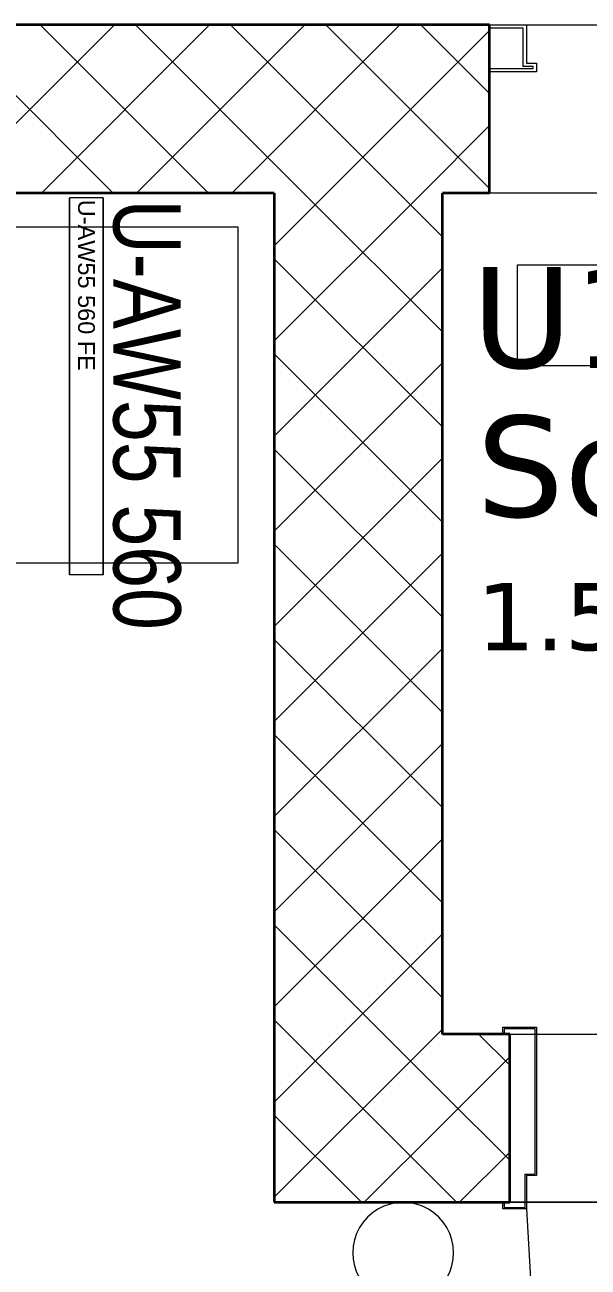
# Model space of a CAD drawing. Extents: x -1067 to 613, y -179 to 712.
# Drawn here: x -627.51 to -610.77, y 382.45 to 419.38 of the extents above; entities that cross this region are included whole.
import ezdxf
from ezdxf.lldxf.tags import DXFTag

# ---------------------------------------------------------------- set-up
doc = ezdxf.new("R2010")
doc.units = 0
doc.layers.get('0').update_dxf_attribs({"lineweight": 13})
for name, color, linetype, lineweight in [('A-AREA-____-IDEN', 7, 'Continuous', 5), ('A-DOOR-____-OTLN', 7, 'Continuous', 9), ('A-DOOR-FRAM-MCUT', 7, 'Continuous', 9), ('A-DOOR-OPNG-OTLN', 7, 'Continuous', 9), ('A-WALL-____-MCUT', 7, 'Continuous', 35), ('A-WALL-____-PATT', 7, 'Continuous', 35), ('I-WALL-____-OTLN', 7, 'Continuous', 9)]:
    doc.layers.add(name, color=color, linetype=linetype, lineweight=lineweight)
for name, color, linetype, lineweight, true_color in [('EL01_WAN_Licht', 7, 'Continuous', 13, 0x0080ff), ('EL01_WAN_Trassen', 40, 'Continuous', 13, 0xffbf00), ('EL01_WAN_Trassen Befestigung', 7, 'Continuous', 13, 0xb2b200)]:
    doc.layers.add(name, color=color, linetype=linetype, lineweight=lineweight, true_color=true_color)
doc.styles.get("Standard").update_dxf_attribs({"font": 'arial.ttf'})
tags = doc.linetypes.add('Grundrissdarstellung Sturz', pattern=[0.25, 0.15, -0.05, 0, -0.05]).pattern_tags.tags
tags[10:11] = [DXFTag(74, 4), DXFTag(75, 0), DXFTag(340, '0'), DXFTag(46, 1.0), DXFTag(50, 0.0), DXFTag(44, 0.0), DXFTag(45, 0.0)]
tags[8:9] = [DXFTag(74, 4), DXFTag(75, 0), DXFTag(340, '0'), DXFTag(46, 1.0), DXFTag(50, 0.0), DXFTag(44, 0.0), DXFTag(45, 0.0)]
tags[6:7] = [DXFTag(74, 4), DXFTag(75, 0), DXFTag(340, '0'), DXFTag(46, 1.0), DXFTag(50, 0.0), DXFTag(44, 0.0), DXFTag(45, 0.0)]
tags[4:5] = [DXFTag(74, 4), DXFTag(75, 0), DXFTag(340, '0'), DXFTag(46, 1.0), DXFTag(50, 0.0), DXFTag(44, 0.0), DXFTag(45, 0.0)]

# ---------------------------------------------------------------- blocks, each defined once
blk = doc.blocks.new('Referenz-A0UNPC4Q6I', base_point=(-1062.181, -175.856))
at = {"layer": 'A-DOOR-____-OTLN', "color": 0, "linetype": 'Grundrissdarstellung Sturz', "ltscale": 0.13}
for p, q in [((-613.097, 389.376), (-596.097, 389.376)), ((-613.097, 384.376), (-596.097, 384.376))]:
    blk.add_line(p, q, dxfattribs=at)
at = {"layer": 'A-DOOR-FRAM-MCUT', "color": 0, "linetype": 'Continuous', "ltscale": 0.13}
for p, q in [((-613.697, 419.376), (-612.597, 419.376)), ((-612.697, 419.276), (-613.697, 419.276)), ((-612.697, 418.136), (-612.697, 419.276)), ((-612.597, 419.376), (-612.597, 418.236)), ((-613.697, 418.076), (-612.397, 418.076)), ((-612.397, 418.136), (-612.697, 418.136)), ((-612.597, 418.236), (-612.297, 418.236)), ((-612.397, 418.076), (-612.397, 418.136)), ((-612.297, 418.236), (-612.297, 417.976)), ((-612.297, 417.976), (-613.697, 417.976)), ((-613.297, 389.576), (-612.297, 389.576)), ((-613.297, 389.376), (-613.297, 389.576)), ((-613.257, 389.536), (-613.257, 389.376)), ((-612.337, 389.536), (-613.257, 389.536)), ((-612.337, 385.216), (-612.337, 389.536)), ((-612.297, 389.576), (-612.297, 385.176)), ((-612.637, 385.216), (-612.337, 385.216)), ((-612.637, 384.216), (-612.637, 385.216)), ((-612.597, 385.176), (-612.597, 384.176)), ((-612.297, 385.176), (-612.597, 385.176)), ((-613.297, 384.176), (-613.297, 384.376)), ((-612.597, 384.176), (-613.297, 384.176)), ((-613.257, 384.376), (-613.257, 384.216)), ((-613.257, 384.216), (-612.637, 384.216))]:
    blk.add_line(p, q, dxfattribs=at)
at = {"layer": 'A-DOOR-OPNG-OTLN', "color": 0, "linetype": 'Continuous', "ltscale": 0.13}
blk.add_line((-612.597, 384.176), (-612.471, 381.936), dxfattribs=at)
at = {"layer": 'A-WALL-____-MCUT', "color": 0, "linetype": 'Continuous', "ltscale": 0.35}
for p, q in [((-613.697, 419.376), (-674.793, 419.376)), ((-613.697, 414.376), (-613.697, 419.376)), ((-620.097, 414.376), (-685.097, 414.376)), ((-620.097, 414.376), (-620.097, 384.376)), ((-615.097, 389.376), (-615.097, 414.376)), ((-613.697, 414.376), (-615.097, 414.376)), ((-613.097, 389.376), (-615.097, 389.376)), ((-613.097, 384.376), (-613.097, 389.376)), ((-620.097, 384.376), (-613.097, 384.376))]:
    blk.add_line(p, q, dxfattribs=at)
at = {"layer": 'A-WALL-____-PATT', "color": 0, "linetype": 'Continuous', "lineweight": 9, "ltscale": 0.13}
for p, q in [((-624.879, 414.376), (-629.879, 419.376)), ((-629.844, 414.376), (-624.844, 419.376)), ((-622.05, 414.376), (-627.05, 419.376)), ((-627.016, 414.376), (-622.016, 419.376)), ((-619.222, 414.376), (-624.222, 419.376)), ((-624.187, 414.376), (-619.187, 419.376)), ((-616.393, 414.376), (-621.393, 419.376)), ((-621.359, 414.376), (-616.359, 419.376)), ((-613.697, 414.508), (-618.565, 419.376)), ((-618.53, 414.376), (-613.697, 419.209)), ((-613.697, 417.336), (-615.737, 419.376)), ((-615.702, 414.376), (-613.697, 416.381)), ((-620.097, 412.809), (-618.53, 414.376)), ((-620.097, 409.981), (-615.702, 414.376)), ((-615.097, 410.251), (-619.222, 414.376)), ((-615.097, 413.079), (-616.393, 414.376)), ((-615.097, 407.422), (-620.097, 412.422)), ((-620.097, 407.152), (-615.097, 412.152)), ((-615.097, 404.594), (-620.097, 409.594)), ((-620.097, 404.324), (-615.097, 409.324)), ((-615.097, 401.766), (-620.097, 406.766)), ((-620.097, 401.495), (-615.097, 406.495)), ((-615.097, 398.937), (-620.097, 403.937)), ((-620.097, 398.667), (-615.097, 403.667)), ((-615.097, 396.109), (-620.097, 401.109)), ((-620.097, 395.839), (-615.097, 400.839)), ((-615.097, 393.28), (-620.097, 398.28)), ((-620.097, 393.01), (-615.097, 398.01)), ((-615.097, 390.452), (-620.097, 395.452)), ((-620.097, 390.182), (-615.097, 395.182)), ((-615.097, 387.623), (-620.097, 392.623)), ((-620.097, 387.353), (-615.097, 392.353)), ((-615.097, 384.795), (-620.097, 389.795)), ((-620.097, 384.525), (-615.097, 389.525)), ((-613.097, 388.452), (-614.021, 389.376)), ((-615.097, 386.696), (-613.097, 388.696)), ((-613.097, 385.623), (-615.097, 387.623)), ((-617.506, 384.376), (-620.097, 386.967)), ((-617.418, 384.376), (-615.097, 386.696)), ((-614.589, 384.376), (-613.097, 385.868)), ((-614.678, 384.376), (-615.097, 384.795))]:
    blk.add_line(p, q, dxfattribs=at)
at = {"layer": 'I-WALL-____-OTLN', "color": 0, "linetype": 'Continuous', "ltscale": 0.13}
for p, q in [((-612.597, 419.376), (-592.597, 419.376)), ((-591.497, 414.376), (-613.697, 414.376)), ((-613.097, 389.376), (-612.337, 389.376)), ((-612.299, 389.376), (-592.895, 389.376)), ((-612.637, 384.376), (-613.097, 384.376)), ((-592.597, 384.376), (-612.597, 384.376))]:
    blk.add_line(p, q, dxfattribs=at)
at = {"layer": 'A-AREA-____-IDEN', "color": 0, "linetype": 'Continuous', "ltscale": 0.13, "attachment_point": 1}
for s, insert, char_height in [('{\\fVerdana;U100-32}', (-614.233, 412.18), 3), ('{\\fVerdana;Schleuse}', (-614.091, 407.757), 3), ('{\\fVerdana;1.56 m²}', (-614.081, 402.787), 2)]:
    blk.add_mtext(s, dxfattribs=dict(at, insert=insert, char_height=char_height))
blk = doc.blocks.new('IfcObject-A0UNPC766I', base_point=(-626.175, 401.679))
at = {"layer": 'EL01_WAN_Trassen', "linetype": 'ByBlock', "lineweight": -2, "ltscale": 0.13}
for p, q in [((-625.175, 414.231), (-626.175, 414.231)), ((-625.175, 414.231), (-626.175, 414.231)), ((-626.175, 414.231), (-626.175, 403.031)), ((-626.175, 403.031), (-626.175, 414.231)), ((-626.175, 414.231), (-626.175, 414.231)), ((-625.175, 414.231), (-625.175, 403.031)), ((-625.175, 403.031), (-625.175, 414.231)), ((-625.175, 414.231), (-625.175, 414.231)), ((-625.175, 403.031), (-626.175, 403.031)), ((-625.175, 403.031), (-626.175, 403.031)), ((-626.175, 403.031), (-626.175, 403.031)), ((-625.175, 403.031), (-625.175, 403.031))]:
    blk.add_line(p, q, dxfattribs=at)
at = {"layer": 'EL01_WAN_Trassen', "lineweight": -2, "attachment_point": 1, "rotation": 270}
for s, insert, char_height in [('{\\fArial;U-AW55 560 FE}', (-625.425, 414.176), 0.5), ('{\\W0.8;\\fArial;U-AW55 560}', (-622.875, 414.185), 2)]:
    blk.add_mtext(s, dxfattribs=dict(at, insert=insert, char_height=char_height))
blk = doc.blocks.new('Kabelkanal-A0UNPC886I', base_point=(-673.095, 403.376))
at = {"color": 0, "linetype": 'ByBlock', "lineweight": -2, "ltscale": 0.13}
for p, q in [((-673.095, 413.376), (-621.175, 413.376)), ((-621.175, 413.376), (-621.175, 403.376)), ((-621.175, 403.376), (-673.095, 403.376))]:
    blk.add_line(p, q, dxfattribs=at)
blk = doc.blocks.new('Deckendose UP-A0UNPD3S6I', base_point=(-612.863, 409.244))
at = {"color": 0, "lineweight": -2}
for p, q in [((-612.863, 409.244), (-612.863, 412.244)), ((-612.863, 412.244), (-609.863, 412.244)), ((-609.863, 412.244), (-609.863, 409.244)), ((-609.863, 409.244), (-612.863, 409.244))]:
    blk.add_line(p, q, dxfattribs=at)
blk = doc.blocks.new('Schalter_ Schema 0_ UP-A0UNPD6W6I', base_point=(-620.801, 379.533))
at = {"color": 0, "lineweight": -2}
for p, q in [((-617.175, 384.065), (-617.323, 383.936)), ((-617.012, 384.174), (-617.175, 384.065)), ((-616.836, 384.261), (-617.012, 384.174)), ((-616.65, 384.324), (-616.836, 384.261)), ((-616.458, 384.363), (-616.65, 384.324)), ((-616.262, 384.375), (-616.458, 384.363)), ((-616.066, 384.363), (-616.262, 384.375)), ((-615.874, 384.324), (-616.066, 384.363)), ((-615.688, 384.261), (-615.874, 384.324)), ((-615.512, 384.174), (-615.688, 384.261)), ((-615.349, 384.065), (-615.512, 384.174)), ((-615.201, 383.936), (-615.349, 384.065)), ((-617.452, 383.788), (-617.561, 383.625)), ((-617.323, 383.936), (-617.452, 383.788)), ((-615.072, 383.788), (-615.201, 383.936)), ((-614.963, 383.625), (-615.072, 383.788)), ((-617.648, 383.449), (-617.711, 383.264)), ((-617.561, 383.625), (-617.648, 383.449)), ((-614.876, 383.449), (-614.963, 383.625)), ((-614.813, 383.264), (-614.876, 383.449)), ((-617.749, 383.071), (-617.762, 382.875)), ((-617.711, 383.264), (-617.749, 383.071)), ((-614.775, 383.071), (-614.813, 383.264)), ((-614.762, 382.875), (-614.775, 383.071)), ((-617.762, 382.875), (-617.749, 382.68)), ((-617.749, 382.68), (-617.711, 382.487)), ((-614.813, 382.487), (-614.775, 382.68)), ((-614.775, 382.68), (-614.762, 382.875)), ((-617.711, 382.487), (-617.648, 382.301)), ((-617.648, 382.301), (-617.561, 382.125)), ((-614.963, 382.125), (-614.876, 382.301)), ((-614.876, 382.301), (-614.813, 382.487)), ((-617.561, 382.125), (-617.452, 381.962)), ((-617.452, 381.962), (-617.323, 381.815)), ((-615.201, 381.815), (-615.072, 381.962)), ((-615.072, 381.962), (-614.963, 382.125)), ((-617.323, 381.815), (-619.605, 379.533)), ((-617.323, 381.815), (-617.175, 381.685)), ((-617.175, 381.685), (-617.012, 381.576)), ((-617.012, 381.576), (-616.836, 381.49)), ((-616.836, 381.49), (-616.65, 381.426)), ((-615.874, 381.426), (-615.688, 381.49)), ((-615.688, 381.49), (-615.512, 381.576)), ((-615.512, 381.576), (-615.349, 381.685)), ((-615.349, 381.685), (-615.201, 381.815)), ((-616.65, 381.426), (-616.458, 381.388)), ((-616.458, 381.388), (-616.262, 381.375)), ((-616.262, 381.375), (-616.066, 381.388)), ((-616.066, 381.388), (-615.874, 381.426)), ((-619.605, 379.533), (-620.801, 380.729))]:
    blk.add_line(p, q, dxfattribs=at)

msp = doc.modelspace()

# ---------------------------------------------------------------- block references
at = {"color": 9, "lineweight": 25, "ltscale": 0.25, "true_color": 0xc0c0c0}
msp.add_blockref('Referenz-A0UNPC4Q6I', (-1062.181, -175.856), dxfattribs=at)
at = {"layer": 'EL01_WAN_Licht', "linetype": 'Continuous', "ltscale": 0.13}
for name, p in [('Deckendose UP-A0UNPD3S6I', (-612.863, 409.244)), ('Schalter_ Schema 0_ UP-A0UNPD6W6I', (-620.801, 379.533))]:
    msp.add_blockref(name, p, dxfattribs=at)
at = {"layer": 'EL01_WAN_Trassen', "ltscale": 0.13}
msp.add_blockref('Kabelkanal-A0UNPC886I', (-673.095, 403.376), dxfattribs=at)
at = {"layer": 'EL01_WAN_Trassen Befestigung', "ltscale": 0.13}
msp.add_blockref('IfcObject-A0UNPC766I', (-626.175, 401.679), dxfattribs=at)

doc.saveas('drawing.dxf')
